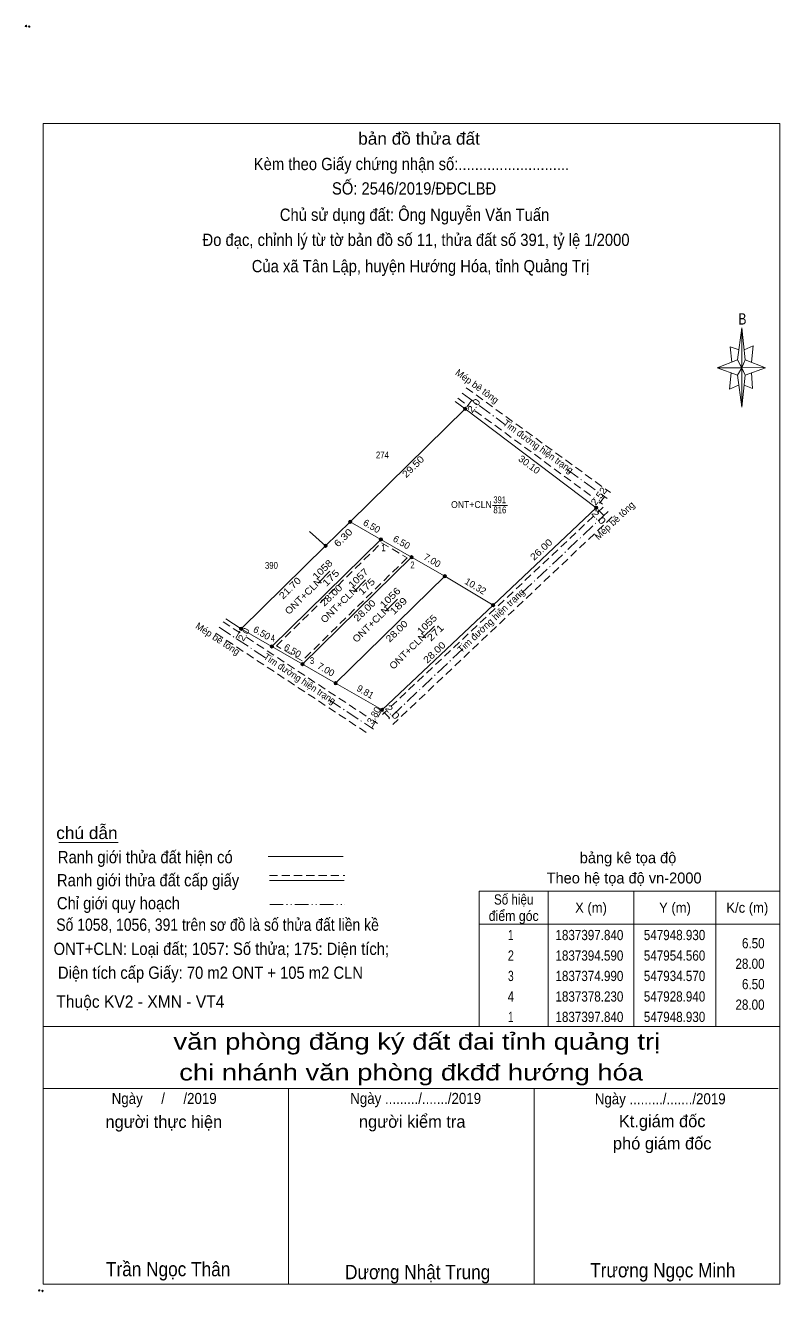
# Model space of a CAD drawing. Header units: metres. Extents: x 547336 to 548230, y 1836093 to 1837463.
# Drawn here: x 547694.2 to 547832.5, y 1836801.5 to 1837033.6 of the extents above; entities that cross this region are included whole.
import ezdxf
from ezdxf.enums import TextEntityAlignment as Align

# ---------------------------------------------------------------- set-up
doc = ezdxf.new("R2010")
doc.units = ezdxf.units.M
doc.header["$LTSCALE"] = 0.5
doc.header["$PDMODE"] = 32
doc.header["$PDSIZE"] = 0.25
for name, pattern in [('DASH_DOUBLE_DOT', [9.2, 5, -1.2, 0.3, -1.2, 0.3, -1.2]), ('DOT_DASHED', [7.7, 5, -1.2, 0.3, -1.2]), ('MEDIUM_DASHED', [4.5, 3, -1.5])]:
    doc.linetypes.add(name, pattern=pattern)
for name, color, linetype, lineweight in [('1', 7, 'Continuous', 13), ('10', 7, 'MEDIUM_DASHED', 13), ('17', 7, 'Continuous', 13), ('36', 7, 'MEDIUM_DASHED', 13), ('5', 7, 'Continuous', 13), ('6', 7, 'Continuous', 13), ('63', 7, 'Continuous', 13)]:
    doc.layers.add(name, color=color, linetype=linetype, lineweight=lineweight)

msp = doc.modelspace()

# ---------------------------------------------------------------- hatches: boundary and pattern name
at = {"layer": '63'}
for points in [[(547775.1, 1836963.31, 1), (547774.5, 1836963.31, 1)], [(547799.15, 1836945.21, 1), (547798.55, 1836945.21, 1)], [(547754.05, 1836942.64, 1), (547753.45, 1836942.64, 1)], [(547759.68, 1836939.39, 1), (547759.08, 1836939.39, 1)], [(547749.55, 1836938.23, 1), (547748.95, 1836938.23, 1)], [(547765.31, 1836936.14, 1), (547764.71, 1836936.14, 1)], [(547771.37, 1836932.64, 1), (547770.77, 1836932.64, 1)], [(547780.24, 1836927.37, 1), (547779.64, 1836927.37, 1)], [(547734.06, 1836923.03, 1), (547733.46, 1836923.03, 1)], [(547739.69, 1836919.78, 1), (547739.09, 1836919.78, 1)], [(547745.32, 1836916.54, 1), (547744.72, 1836916.54, 1)], [(547751.38, 1836913.04, 1), (547750.78, 1836913.04, 1)], [(547759.88, 1836908.15, 1), (547759.28, 1836908.15, 1)]]:
    msp.add_hatch(color=256, dxfattribs=at).paths.add_polyline_path(points)

# ---------------------------------------------------------------- linework, layer by layer
at = {"layer": '1'}
for points in [[(547774.8, 1836963.31), (547798.85, 1836945.21), (547779.94, 1836927.37), (547771.07, 1836932.64), (547765.01, 1836936.14), (547759.38, 1836939.39), (547753.75, 1836942.64)], [(547765.01, 1836936.14), (547771.07, 1836932.64), (547751.08, 1836913.04), (547745.02, 1836916.54)], [(547771.07, 1836932.64), (547779.94, 1836927.37), (547759.58, 1836908.15), (547751.08, 1836913.04)]]:
    msp.add_lwpolyline(points, close=True, dxfattribs=at)
at = {"layer": '1', "linetype": 'MEDIUM_DASHED'}
msp.add_lwpolyline([(547759.46, 1836938.77), (547764.19, 1836936.04), (547744.94, 1836917.16), (547740.21, 1836919.88)], close=True, dxfattribs=at)
at = {"layer": '10'}
for p, q in [((547775, 1836967.2), (547801.44, 1836947.98)), ((547773.47, 1836965.28), (547775.51, 1836963.79)), ((547776.01, 1836964.92), (547774.8, 1836963.31)), ((547776.62, 1836962.97), (547798.45, 1836946.98)), ((547800.37, 1836947.22), (547798.85, 1836945.21)), ((547799.43, 1836946.27), (547800, 1836945.85)), ((547761.18, 1836908.75), (547798.28, 1836943.59)), ((547801.79, 1836943.53), (547761.56, 1836905.48)), ((547800.22, 1836943.76), (547798.85, 1836945.21)), ((547799.06, 1836944.32), (547800.1, 1836945.3)), ((547730.44, 1836924.32), (547733.64, 1836922.21)), ((547732.76, 1836921.3), (547733.76, 1836923.03)), ((547729.14, 1836922.19), (547757.25, 1836903.65)), ((547734.77, 1836921.46), (547757.18, 1836906.69)), ((547757.69, 1836904.85), (547759.58, 1836908.15)), ((547760.97, 1836906.68), (547759.58, 1836908.15)), ((547759.67, 1836907.33), (547760.33, 1836907.95)), ((547758.13, 1836906.06), (547758.74, 1836905.66))]:
    msp.add_line(p, q, dxfattribs=at)
at = {"layer": '10', "linetype": 'Continuous'}
for p, q in [((547772.99, 1836964.68), (547774.8, 1836963.31)), ((547774.8, 1836963.31), (547798.85, 1836945.21)), ((547753.75, 1836942.64), (547759.38, 1836939.39)), ((547746.26, 1836940.83), (547749.25, 1836938.23)), ((547733.76, 1836923.03), (547749.25, 1836938.23)), ((547751.08, 1836913.04), (547771.07, 1836932.64)), ((547730.98, 1836924.86), (547733.76, 1836923.03)), ((547733.76, 1836923.03), (547739.39, 1836919.78))]:
    msp.add_line(p, q, dxfattribs=at)
for points in [[(547749.25, 1836938.23), (547753.75, 1836942.64), (547774.8, 1836963.31)], [(547759.58, 1836908.15), (547779.94, 1836927.37), (547798.85, 1836945.21)], [(547739.39, 1836919.78), (547759.38, 1836939.39), (547765.01, 1836936.14)], [(547739.39, 1836919.78), (547745.02, 1836916.54), (547765.01, 1836936.14), (547771.07, 1836932.64), (547779.94, 1836927.37)], [(547745.02, 1836916.54), (547751.08, 1836913.04), (547759.58, 1836908.15)]]:
    msp.add_lwpolyline(points, dxfattribs=at)
at = {"layer": '17'}
msp.add_line((547700.34, 1836883.87), (547711.2, 1836883.87), dxfattribs=at)
at = {"layer": '5'}
for p, q in [((547824.76, 1836972.32), (547825.51, 1836978.18)), ((547826.11, 1836972.32), (547829.86, 1836970.82)), ((547824.76, 1836969.48), (547821.01, 1836970.82)), ((547826.11, 1836969.48), (547825.51, 1836963.62)), ((547827.31, 1836969.92), (547827.46, 1836967.08)), ((547827.46, 1836967.08), (547825.96, 1836967.68)), ((547697.46, 1836850.16), (547832.46, 1836850.16)), ((547697.46, 1836838.76), (547832.16, 1836838.76)), ((547697.46, 1836838.76), (547832.16, 1836838.76)), ((547697.46, 1836838.76), (547832.16, 1836838.76)), ((547742.46, 1836802.92), (547742.46, 1836838.76)), ((547787.46, 1836802.92), (547787.46, 1836838.76))]:
    msp.add_line(p, q, dxfattribs=at)
for points in [[(547697.46, 1837015.62), (547832.46, 1837015.62), (547832.46, 1836802.92), (547697.46, 1836802.92)], [(547825.51, 1836978.18), (547826.11, 1836972.32), (547825.51, 1836970.82)], [(547825.51, 1836970.82), (547821.01, 1836970.82), (547824.76, 1836972.32), (547826.11, 1836969.48), (547829.86, 1836970.82), (547825.51, 1836970.98)], [(547825.51, 1836970.82), (547825.51, 1836963.62), (547824.76, 1836969.48)]]:
    msp.add_lwpolyline(points, close=True, dxfattribs=at)
for points in [[(547825.06, 1836974.12), (547823.41, 1836974.72), (547823.71, 1836971.88)], [(547825.96, 1836974.12), (547827.61, 1836974.88), (547827.31, 1836971.88)], [(547825.51, 1836970.82), (547824.76, 1836972.32), (547821.01, 1836970.82)], [(547823.56, 1836969.92), (547823.26, 1836966.92), (547824.91, 1836967.68)], [(547825.51, 1836970.82), (547826.11, 1836969.48), (547829.86, 1836970.82)], [(547832.46, 1836802.92), (547697.46, 1836802.92), (547697.46, 1836838.76)]]:
    msp.add_lwpolyline(points, dxfattribs=at)
for p in [(547694.33, 1837033.49), (547694.93, 1837033.39), (547696.75, 1836801.76), (547697.35, 1836801.66)]:
    msp.add_point(p, dxfattribs=at)
at = {"layer": '6'}
for p, q in [((547738.74, 1836881.27), (547752.44, 1836881.27)), ((547738.94, 1836876.87), (547752.66, 1836876.87))]:
    msp.add_line(p, q, dxfattribs=at)
at = {"layer": '6', "linetype": 'MEDIUM_DASHED'}
msp.add_line((547738.94, 1836877.8), (547752.74, 1836877.8), dxfattribs=at)
at = {"layer": '63', "linetype": 'DOT_DASHED'}
for p, q in [((547774.26, 1836966.19), (547782.1, 1836960.49)), ((547793.5, 1836952.22), (547800.85, 1836946.87)), ((547801.03, 1836944.53), (547784.38, 1836928.79)), ((547729.72, 1836923.3), (547738.23, 1836917.69)), ((547774.38, 1836919.33), (547760.54, 1836906.24)), ((547749.91, 1836909.98), (547758.01, 1836904.64))]:
    msp.add_line(p, q, dxfattribs=at)
at = {"layer": '63'}
for p, q in [((547779.81, 1836945.59), (547782.6, 1836945.59)), ((547747.85, 1836931.39), (547750.02, 1836933.56)), ((547754.4, 1836929.82), (547756.57, 1836931.99)), ((547760.24, 1836926.26), (547762.41, 1836928.43)), ((547767, 1836921.34), (547769.17, 1836923.51)), ((547790.01, 1836874.91), (547790.01, 1836850.16)), ((547805.76, 1836874.91), (547805.76, 1836850.16)), ((547820.76, 1836874.91), (547820.76, 1836850.16)), ((547777.41, 1836868.91), (547832.46, 1836868.91))]:
    msp.add_line(p, q, dxfattribs=at)
at = {"layer": '63', "linetype": 'DASH_DOUBLE_DOT'}
msp.add_line((547738.99, 1836872.49), (547752.79, 1836872.49), dxfattribs=at)
at = {"layer": '63'}
msp.add_lwpolyline([(547777.41, 1836874.91), (547832.46, 1836874.91), (547832.46, 1836850.16), (547777.41, 1836850.16)], close=True, dxfattribs=at)
for centre in [(547774.8, 1836963.31), (547798.85, 1836945.21), (547753.75, 1836942.64), (547759.38, 1836939.39), (547749.25, 1836938.23), (547765.01, 1836936.14), (547771.07, 1836932.64), (547779.94, 1836927.37), (547733.76, 1836923.03), (547739.39, 1836919.78), (547745.02, 1836916.54), (547751.08, 1836913.04), (547759.58, 1836908.15)]:
    msp.add_circle(centre, 0.3, dxfattribs=at)

# ---------------------------------------------------------------- texts
at = {"layer": '1'}
for s, width, p in [('ONT+CLN', 0.95, (547775.96, 1836945.16)), ('391', 0.8, (547781.14, 1836946.03)), ('816', 0.85, (547781.175, 1836944.18))]:
    msp.add_text(s, height=1.25, dxfattribs=dict(at, width=width)).set_placement(p, align=Align.CENTER)
at = {"layer": '10', "width": 0.85}
for s, p in [('274', (547759.65, 1836954.25)), ('390', (547739.31, 1836934.02))]:
    msp.add_text(s, height=1.25, dxfattribs=at).set_placement(p, align=Align.CENTER)
at = {"layer": '36'}
for s, width, p in [('1', 0.65, (547759.845, 1836937.24)), ('2', 0.8, (547765.16, 1836934.09)), ('4', 0.8, (547739.575, 1836920.67)), ('3', 0.75, (547746.75, 1836916.57))]:
    msp.add_text(s, height=1.25, dxfattribs=dict(at, width=width)).set_placement(p, align=Align.CENTER)
for s, p in [('bảng kê tọa độ', (547804.665, 1836880.06)), ('Theo hệ tọa độ vn-2000', (547803.945, 1836876.35))]:
    msp.add_text(s, height=2, dxfattribs=at).set_placement(p, align=Align.CENTER)
at = {"layer": '5'}
for s, height, width, p in [('bản đồ thửa đất', 2.25, 1.05, (547766.365, 1837011.74)), ('Kèm theo Giấy chứng nhận số:...........................', 2.25, 0.9, (547764.98, 1837007.08)), ('SỐ: 2546/2019/ĐĐCLBĐ', 2.25, 0.9, (547765.455, 1837002.6)), ('Chủ sử dụng đất: Ông Nguyễn Văn Tuấn', 2.25, 0.9, (547765.54, 1836997.78)), ('Đo đạc, chỉnh lý từ tờ bản đồ số 11, thửa đất số 391, tỷ lệ 1/2000 ', 2.25, 0.9, (547766.19, 1836993.18)), ('Của xã Tân Lập, huyện Hướng Hóa, tỉnh Quảng Trị', 2.25, 0.9, (547766.625, 1836988.36)), ('B', 2.066, 0.8, (547825.635, 1836978.78)), ('văn phòng đăng ký đất đai tỉnh quảng trị', 3, 1.25, (547765.955, 1836845.88)), ('chi nhánh văn phòng đkđđ hướng hóa', 3, 1.25, (547764.915, 1836840.24)), ('Ngày     /     /2019', 2.025, 0.9, (547719.655, 1836835.93)), ('Ngày ........./......./2019', 2.025, 0.9, (547765.745, 1836835.94)), ('Ngày ........./......./2019', 2.025, 0.9, (547810.565, 1836835.87)), ('Trần Ngọc Thân', 2.62, 0.9, (547720.38, 1836804.36)), ('Dương Nhật Trung', 2.62, 0.9, (547766.115, 1836803.82)), ('Trương Ngọc Minh', 2.62, 0.9, (547811.04, 1836804.16))]:
    msp.add_text(s, height=height, dxfattribs=dict(at, width=width)).set_placement(p, align=Align.CENTER)
for s, p in [('người thực hiện', (547719.59, 1836831.55)), ('người kiểm tra', (547765.11, 1836831.58)), ('Kt.giám đốc', (547810.925, 1836831.67)), ('phó giám đốc', (547810.93, 1836827.6))]:
    msp.add_text(s, height=2.25, dxfattribs=at).set_placement(p, align=Align.CENTER)
at = {"layer": '6'}
for s, width, p in [('chú dẫn', 1.05, (547699.87, 1836884.49)), ('Ranh giới thửa đất hiện có ', 0.9, (547700.17, 1836880.05)), ('Ranh giới thửa đất cấp giấy', 0.9, (547700, 1836875.82)), ('Chỉ giới quy hoạch', 0.9, (547699.99, 1836871.61)), ('Số 1058, 1056, 391 trên sơ đồ là số thửa đất liền kề', 0.85, (547699.88, 1836867.67)), ('ONT+CLN: Loại đất; 1057: Số thửa; 175: Diện tích;', 0.9, (547699.38, 1836863.25)), ('Diện tích cấp Giấy: 70 m2 ONT + 105 m2 CLN', 0.9, (547700.18, 1836858.87)), ('Thuộc KV2 - XMN - VT4', 0.95, (547699.88, 1836853.57))]:
    msp.add_text(s, height=2.25, dxfattribs=dict(at, width=width)).set_placement(p)
at = {"layer": '63'}
for s, rotation, p in [('Mép bê tông', 323.986, (547776.6526, 1836966.9803)), ('Mép bê tông', 43.405, (547802.6405, 1836942.3963)), ('6.50', 330.004, (547757.3925, 1836941.2953)), ('6.50', 330.004, (547762.8525, 1836938.3353)), ('7.00', 329.991, (547768.4724, 1836934.9949)), ('10.32', 329.284, (547776.3908, 1836930.2885)), ('Tim đường hiện trạng', 43.4, (547780.0056, 1836924.0637)), ('Mép bê tông', 326.593, (547729.1409, 1836920.6795)), ('6.50', 330.004, (547737.2425, 1836921.7253)), ('6.50', 330.08, (547742.8833, 1836918.4776)), ('7.00', 329.991, (547749.0024, 1836915.0149)), ('9.81', 330.088, (547756.2183, 1836910.9353)), ('3.80', 60.199, (547758.6288, 1836906.8344))]:
    msp.add_text(s, height=1.25, rotation=rotation, dxfattribs=at).set_placement(p, align=Align.CENTER)
for s, rotation, width, p in [('2.0', 53.073, 1.15, (547776.9027, 1836963.5445)), ('Tim đường hiện trạng', 323.998, 0.95, (547787.8476, 1836955.9141)), ('29.50', 44.478, 1.15, (547765.7121, 1836952.2808)), ('30.10', 323.035, 1.05, (547786.1942, 1836952.6071)), ('2.52', 52.903, 1.1, (547799.8091, 1836946.933)), ('2.0', 313.375, 1.25, (547798.8421, 1836943.0541)), ('6.30', 44.421, 1.2, (547752.9026, 1836939.2637)), ('26.00', 43.332, 1.15, (547789.1861, 1836937.0773)), ('1058', 44.436, 1.15, (547749.1124, 1836933.4318)), ('1057', 44.436, 1.15, (547755.6624, 1836931.8618)), ('21.70', 44.459, 1.15, (547743.1524, 1836930.03)), ('ONT+CLN', 44.436, 1.1, (547745.5874, 1836928.5472)), ('175', 44.436, 1.25, (547750.6374, 1836931.8925)), ('175', 44.436, 1.25, (547757.1874, 1836930.3225)), ('28.00', 44.45, 1.15, (547750.7223, 1836928.7094)), ('ONT+CLN', 44.436, 1.1, (547752.1374, 1836926.9772)), ('1056', 44.436, 1.2, (547761.5024, 1836928.2916)), ('ONT+CLN', 44.436, 1.1, (547757.9774, 1836923.4172)), ('28.00', 44.436, 1.15, (547756.8324, 1836925.9086)), ('189', 44.436, 1.3, (547763.0274, 1836926.7623)), ('1055', 44.436, 1.15, (547768.2624, 1836923.3818)), ('2.0', 59.971, 1.05, (547734.7905, 1836921.6872)), ('28.00', 44.436, 1.15, (547762.7124, 1836922.1286)), ('271', 44.436, 1.25, (547769.7974, 1836921.8531)), ('ONT+CLN', 44.436, 1.1, (547764.7374, 1836918.4972)), ('28.00', 43.35, 1.15, (547769.606, 1836918.2382)), ('Tim đường hiện trạng', 326.591, 0.95, (547744.1559, 1836913.3468)), ('2.0', 313.398, 1.25, (547761.0227, 1836907.3244))]:
    msp.add_text(s, height=1.25, rotation=rotation, dxfattribs=dict(at, width=width)).set_placement(p, align=Align.CENTER)
for s, width, p in [('Số hiệu', 0.85, (547783.715, 1836872.48)), ('điểm góc', 0.9, (547783.715, 1836869.48)), ('X (m)', 0.95, (547797.885, 1836870.98)), ('Y (m)', 0.95, (547813.275, 1836870.98)), ('K/c (m)', 0.95, (547826.535, 1836870.98)), ('1', 0.7, (547783.175, 1836865.96)), ('1837397.840', 0.85, (547797.59, 1836865.96)), ('547948.930', 0.85, (547813.195, 1836865.96)), ('2', 0.8, (547783.195, 1836862.2)), ('1837394.590', 0.85, (547797.59, 1836862.2)), ('547954.560', 0.85, (547813.195, 1836862.2)), ('3', 0.75, (547783.185, 1836858.46)), ('1837374.990', 0.85, (547797.59, 1836858.46)), ('547934.570', 0.85, (547813.195, 1836858.46)), ('4', 0.8, (547783.2, 1836854.7)), ('1837378.230', 0.85, (547797.59, 1836854.7)), ('547928.940', 0.85, (547813.195, 1836854.7)), ('1837397.840', 0.85, (547797.59, 1836850.96)), ('547948.930', 0.85, (547813.195, 1836850.96)), ('1', 0.7, (547783.175, 1836850.96))]:
    msp.add_text(s, height=1.875, dxfattribs=dict(at, width=width)).set_placement(p, align=Align.CENTER)
at = {"layer": '63', "width": 0.85}
for s, p in [('6.50', (547829.7, 1836864.46)), ('28.00', (547829.69, 1836860.7)), ('6.50', (547829.7, 1836856.96)), ('28.00', (547829.69, 1836853.2))]:
    msp.add_text(s, height=1.875, dxfattribs=at).set_placement(p, align=Align.RIGHT)

doc.saveas('drawing.dxf')
